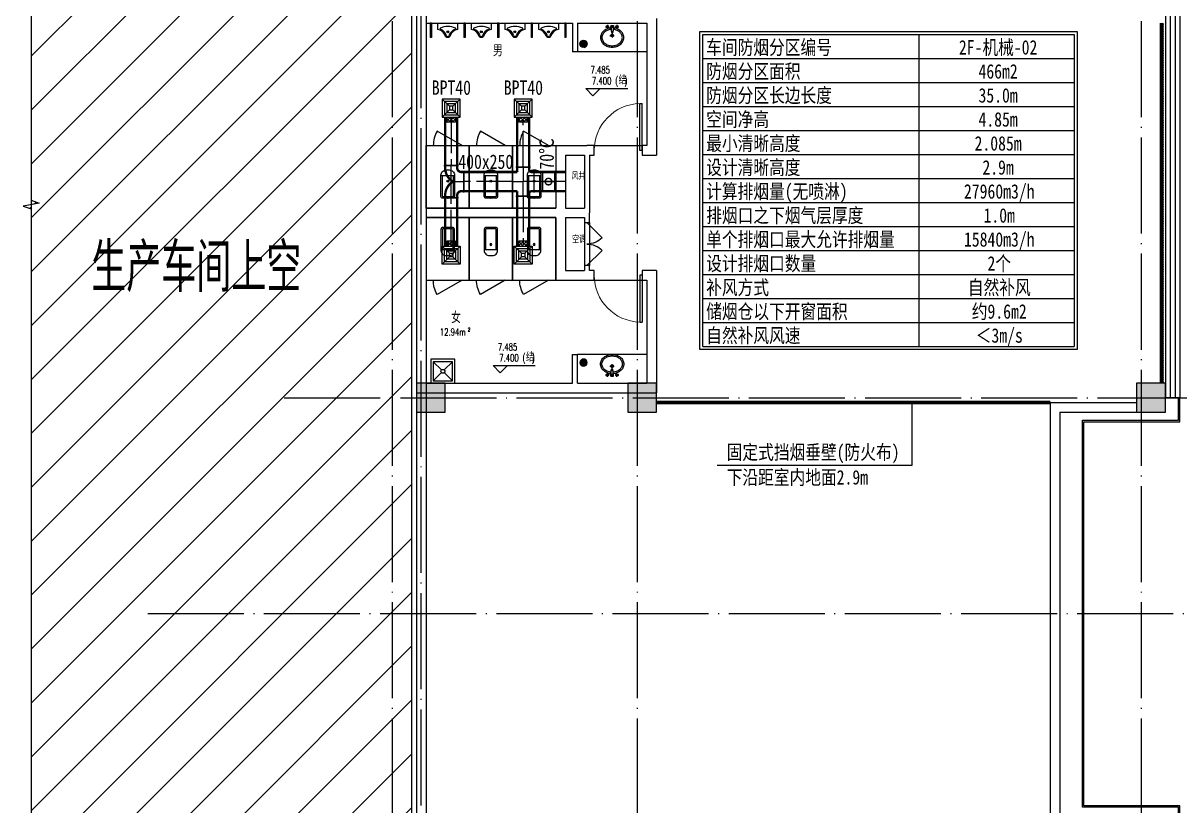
# Model space of a CAD drawing. Extents: x -555607 to 460190, y 498714 to 1664455.
# Drawn here: x -92148 to -68054, y 774720 to 791020 of the extents above; entities that cross this region are included whole.
import ezdxf
from ezdxf.enums import TextEntityAlignment as Align

# ---------------------------------------------------------------- set-up
doc = ezdxf.new("R2010")
doc.units = 0
doc.header["$LTSCALE"] = 1000
doc.header["$MEASUREMENT"] = 0
doc.linetypes.add('CENTER2', pattern=[1.125, 0.75, -0.125, 0.125, -0.125])
doc.linetypes.add('DOTE', pattern=[2.42, 2, -0.2, 0.02, -0.2])
for name, color, linetype in [('.', 251, 'Continuous'), ('A-AXIS-DOTE', 14, 'DOTE'), ('A-AXIS-SYMB', 3, 'Continuous'), ('A-CURTAIN', 134, 'Continuous'), ('A-HATCH-2', 251, 'Continuous'), ('A-HRAIL', 250, 'Continuous'), ('A-WC', 223, 'Continuous'), ('A-WINDOW', 8, 'Continuous'), ('A-防火门窗', 8, 'Continuous'), ('AS-COLN', 6, 'Continuous'), ('AS-WALL', 40, 'Continuous'), ('CURTWALL', 4, 'Continuous'), ('DUCT-暖通风中心线', 5, 'CENTER2'), ('DUCT-暖通风法兰', 2, 'Continuous'), ('DUCT-暖通风管', 7, 'Continuous'), ('DUCT-暖通风管端线', 2, 'Continuous'), ('PUB_HATCH', 8, 'Continuous'), ('PUB_TEXT', 7, 'Continuous'), ('建-房间', 7, 'Continuous'), ('建-标高', 3, 'Continuous'), ('建-门', 8, 'Continuous'), ('暖通', 7, 'Continuous'), ('灯具', 250, 'Continuous')]:
    doc.layers.add(name, color=color, linetype=linetype)
doc.styles.add('-黑体', font='simhei.ttf', dxfattribs={"width": 0.8})
doc.styles.add('A-AREA', font='SIMPLEX', dxfattribs={"bigfont": 'GBCBIG'})
doc.styles.add('A-STANDARD', font='SIMPLEX', dxfattribs={"bigfont": 'GBCBIG'})
doc.styles.get("Standard").update_dxf_attribs({"font": 'gbenor.shx', "bigfont": 'gbcbig.shx'})
doc.linetypes.add('字母', pattern='A,12.7,-5.08,["挡烟垂壁",Standard,S=2.54,R=0,X=-2.54,Y=-1.27],-5.08', length=22.86)

# ---------------------------------------------------------------- blocks, each defined once
blk = doc.blocks.new('99平面图例外参$0$$LinePat$圆环')
for points in [[(0, 150), (300, 150)], [(0, 0), (300, 0)], [(0, -150), (300, -150)]]:
    blk.add_lwpolyline(points)
at = {"color": 0}
blk.add_circle((150, 0), 150, dxfattribs=at)
blk = doc.blocks.new('A$C34D37DA4')
at = {"color": 250, "ltscale": 0.5}
for points in [[(-250, -108), (250, -108), (250, 392), (-250, 392)], [(-200, -58), (200, -58), (200, 342), (-200, 342)]]:
    blk.add_lwpolyline(points, close=True, dxfattribs=at)
for points in [[(-200, 342), (-28, 171)], [(28, 171), (200, 342)], [(-200, -58), (-28, 114)], [(28, 114), (200, -58)]]:
    blk.add_lwpolyline(points, dxfattribs=at)
blk.add_circle((0, 142), 40, dxfattribs=at)
blk = doc.blocks.new('10平面$0$A$C45A45C18')
at = {"color": 0}
for p, q in [((-117, -125), (-117, 75)), ((-107, 85), (322, 85)), ((322, -165), (322, 115)), ((950, -325, 0), (1250, 195, 0)), ((322, -135), (-107, -135))]:
    blk.add_line(p, q, dxfattribs=at)
at = {"color": 0, "elevation": 0}
blk.add_lwpolyline([(-350, 425), (950, 425), (950, -475), (-350, -475)], close=True, dxfattribs=at)
at = {"color": 0}
blk.add_lwpolyline([(-107, -165, -0.414214), (-147, -125), (-147, 75, -0.414214), (-107, 115), (332, 115, -0.414214), (442, 5), (442, -55, -0.414214), (332, -165)], format="xyb", close=True, dxfattribs=at)
blk.add_circle((211, -25), 20, dxfattribs=at)
for centre, radius, start, end in [((950, -325, 0), 600, 60, 90), ((-107, 75), 10, 90, 180), ((-107, -125), 10, 180, 270)]:
    blk.add_arc(centre, radius, start, end, dxfattribs=at)
for p in [(-147, -25), (211, -25)]:
    blk.add_point(p, dxfattribs=at)
blk = doc.blocks.new('10平面$0$$lvtry$00000224')
at = {"color": 0}
for p, q in [((-363, 0), (-363, -300)), ((-338, 0), (-363, 0)), ((-338, 0), (-338, -300)), ((337, 0), (337, -300)), ((362, 0), (337, 0)), ((362, 0), (362, -300)), ((-338, -300), (-363, -300)), ((362, -300), (337, -300))]:
    blk.add_line(p, q, dxfattribs=at)
at = {"color": 0, "elevation": 0}
blk.add_lwpolyline([(-205, -131), (-205, 0), (205, 0), (205, -131, 0.268068), (51, -263, -0.317765), (0, -300, -0.317765), (-51, -263, 0.268068)], format="xyb", close=True, dxfattribs=at)
at = {"color": 0}
blk.add_circle((0, -182, 0), 20, dxfattribs=at)
for centre, radius, start, end in [((-152, -115, 0), 10, 114.1084, 248.1394), ((5, -466, 0), 395, 66.6675, 114.1084), ((-243, -341, 0), 233, 19.2639, 68.1394), ((243, -341, 0), 233, 110.4941, 160.7361), ((158, -113, 0), 10, 290.4941, 66.6675), ((0, -256, 0), 24, 199.2639, 269.4998), ((0, -256, 0), 24, 270.5002, 340.7361)]:
    blk.add_arc(centre, radius, start, end, dxfattribs=at)
blk.add_point((0, -182, 0), dxfattribs=at)
blk = doc.blocks.new('345345345')
at = {"layer": 'A-WC'}
h = blk.add_hatch(dxfattribs=at)
h.set_pattern_fill('ANSI31', color=250, scale=20)
h.set_pattern_definition([(45, (0, 0), (-22.4506403, 22.4506403), [])])
edge = h.paths.add_edge_path()
edge.add_arc((84993, -2400003), 150, 0, 360)
at = {"layer": 'A-WC', "color": 250}
blk.add_circle((84993, -2400003), 150, dxfattribs=at)
blk = doc.blocks.new('$DorLib2D$00000001')
for p, q in [((0.45, 0.975), (0.5, 0.975)), ((0.45, 0), (0.45, 0.975)), ((0.5, 0), (0.5, 0.975)), ((0.5, 0), (0.45, 0))]:
    blk.add_line(p, q)
at = {"lineweight": 13}
blk.add_arc((0.475, 0), 0.975, 91.4693, 180, dxfattribs=at)
blk = doc.blocks.new('$DorLib2D$00000116')
at = {"color": 0}
for p, q in [((-0.5, 0), (-0.146, 0.354)), ((0.5, 0), (0.146, 0.354))]:
    blk.add_line(p, q, dxfattribs=at)
for centre, start, end in [((-0.5, 0), 0, 45), ((0.5, 0), 135, 180)]:
    blk.add_arc(centre, 0.5, start, end, dxfattribs=at)
blk = doc.blocks.new('A$C43B121A0')
at = {"layer": '.'}
h = blk.add_hatch(dxfattribs=at)
h.set_pattern_fill('ANSI37', scale=25)
h.set_pattern_definition([(45, (0, 0), (-28.0633, 28.0633), []), (135, (0, 0), (-28.0633, -28.0633), [])])
h.paths.add_polyline_path([(300, 80), (382, 80), (382, 220), (300, 220)])
at = {"layer": '灯具', "color": 7}
for p, q in [((120, 180), (0, 300)), ((180, 180), (300, 300)), ((300, 220), (382, 220)), ((382, 220), (382, 80)), ((0, 0), (120, 120)), ((300, 0), (180, 120)), ((300, 80), (382, 80))]:
    blk.add_line(p, q, dxfattribs=at)
for points in [[(0, 0), (300, 0), (300, 300), (0, 300)], [(40, 40), (260, 40), (260, 260), (40, 260)], [(80, 80), (220, 80), (220, 220), (80, 220)], [(120, 120), (180, 120), (180, 180), (120, 180)]]:
    blk.add_lwpolyline(points, close=True, dxfattribs=at)

msp = doc.modelspace()

# ---------------------------------------------------------------- hatches: boundary and pattern name
at = {"layer": 'A-HATCH-2'}
h = msp.add_hatch(dxfattribs=at)
h.set_pattern_fill('ANSI31', color=250, scale=500)
h.set_pattern_definition([(45, (0, 0), (-561.266, 561.266), [])])
h.paths.add_polyline_path([(-84054.2, 832520), (-91980, 832520), (-91980, 741120), (-84054.2, 741120)])
at = {"layer": 'A-WINDOW'}
h = msp.add_hatch(dxfattribs=at)
h.set_pattern_fill('ANSI31', color=256, scale=100)
h.set_pattern_definition([(45, (0, 0), (-112.253202, 112.253202), [])])
edge = h.paths.add_edge_path()
edge.add_line((-91980, 835400), (-91980, 787330))
edge.add_line((-91980, 787330), (-91812, 787268.9))
edge.add_line((-91812, 787268.9), (-92148, 787209.6))
edge.add_line((-92148, 787209.6), (-91980, 787150))
edge.add_line((-91980, 787150), (-91980, 739080))
at = {"layer": 'PUB_HATCH'}
for points in [[(-83954.2, 782920), (-83354.2, 782920), (-83354.2, 783520), (-83954.2, 783520)], [(-79554.2, 782920), (-78954.2, 782920), (-78954.2, 783520), (-79554.2, 783520)], [(-68954.2, 782920), (-68354.2, 782920), (-68354.2, 783520), (-68954.2, 783520)]]:
    msp.add_hatch(color=256, dxfattribs=at).paths.add_polyline_path(points)

# ---------------------------------------------------------------- linework, layer by layer
at = {"layer": 'A-AXIS-DOTE', "color": 250}
for p, q in [((-84454.2, 735820), (-84454.2, 841426.4)), ((-79354.2, 735820), (-79354.2, 841482.3)), ((-68854.2, 735820), (-68854.2, 841482.3)), ((-83854.2, 736010), (-83854.2, 841220)), ((-86710, 783220), (-62094.9, 783220)), ((-53671.4, 778720), (-89744.2, 778720))]:
    msp.add_line(p, q, dxfattribs=at)
at = {"layer": 'A-AXIS-SYMB', "color": 250}
msp.add_lwpolyline([(-91980, 835400), (-91980, 787330), (-91812, 787268.9), (-92148, 787209.6), (-91980, 787150), (-91980, 739080)], dxfattribs=at)
at = {"layer": 'A-CURTAIN', "color": 8}
for points in [[(-68084.2, 774220), (-68084.2, 774690), (-70084.2, 774690), (-70084.2, 782750), (-68084.2, 782750), (-68084.2, 783220)], [(-68054.2, 774220), (-68054.2, 774720), (-70054.2, 774720), (-70054.2, 782720), (-68054.2, 782720), (-68054.2, 783220)]]:
    msp.add_lwpolyline(points, dxfattribs=at)
at = {"layer": 'A-HATCH-2', "color": 250}
msp.add_lwpolyline([(-84054.2, 832520), (-91980, 832520), (-91980, 741120), (-84054.2, 741120)], close=True, dxfattribs=at)
at = {"layer": 'A-WC', "color": 250}
for p, q in [((-80015.7, 790946), (-79942.7, 790946)), ((-79979.2, 790982.5), (-79979.2, 790909.5)), ((-79924.2, 790765), (-79834.1, 790765)), ((-79904.2, 790972.4), (-79910.6, 790933.5)), ((-79910.6, 790933.5), (-79895.9, 790825.8)), ((-79904.2, 790972.4), (-79854.2, 790972.4)), ((-79904.2, 790972.4), (-79895.9, 790825.8)), ((-79903.1, 790952.7), (-79855.3, 790952.7)), ((-79896.4, 790835.9), (-79862, 790835.9)), ((-79895.9, 790825.8), (-79862.5, 790825.8)), ((-79879.2, 790810.1), (-79879.2, 790719.9)), ((-79854.2, 790972.4), (-79862.5, 790825.8)), ((-79847.7, 790933.5), (-79862.5, 790825.8)), ((-79854.2, 790972.4), (-79847.7, 790933.5)), ((-79815.7, 790946), (-79742.7, 790946)), ((-79779.2, 790982.5), (-79779.2, 790909.5)), ((-79154.2, 790420), (-80604.2, 790420)), ((-79154.2, 784120), (-80604.2, 784120)), ((-79924.2, 783875), (-79834.1, 783875)), ((-79910.6, 783706.5), (-79895.9, 783814.2)), ((-79904.2, 783667.6), (-79895.9, 783814.2)), ((-79896.4, 783804.1), (-79862, 783804.1)), ((-79895.9, 783814.2), (-79862.5, 783814.2)), ((-79879.2, 783829.9), (-79879.2, 783920.1)), ((-79854.2, 783667.6), (-79862.5, 783814.2)), ((-79847.7, 783706.5), (-79862.5, 783814.2)), ((-80015.7, 783694), (-79942.7, 783694)), ((-79979.2, 783657.5), (-79979.2, 783730.5)), ((-79904.2, 783667.6), (-79910.6, 783706.5)), ((-79904.2, 783667.6), (-79854.2, 783667.6)), ((-79903.1, 783687.3), (-79855.3, 783687.3)), ((-79854.2, 783667.6), (-79847.7, 783706.5)), ((-79815.7, 783694), (-79742.7, 783694)), ((-79779.2, 783657.5), (-79779.2, 783730.5))]:
    msp.add_line(p, q, dxfattribs=at)
for points in [[(-79908.6, 790918.5, 0.0550337), (-79972.1, 790905, 0.0888494), (-80048.4, 790863.6, 0.1049875), (-80103.3, 790796.8, 0.1201704), (-80122, 790720, 0.1201704), (-80103.3, 790643.2, 0.1049875), (-80048.4, 790576.4, 0.0888494), (-79972.1, 790535, 0.0800516), (-79879.2, 790520, 0.0800516)], [(-79904.5, 790888.8, 0.0560664), (-79962.6, 790876.6, 0.0888494), (-80029.7, 790840.2, 0.1049875), (-80076.6, 790783, 0.1201704), (-80092, 790720, 0.1201704), (-80076.6, 790657, 0.1049875), (-80029.7, 790599.8, 0.0888494), (-79962.6, 790563.4, 0.0800516), (-79879.2, 790550, 0.0800516)], [(-79879.2, 790520, 0.0800516), (-79786.3, 790535, 0.0888494), (-79710, 790576.4, 0.1049875), (-79655.1, 790643.2, 0.1201704), (-79636.4, 790720, 0.1201704), (-79655.1, 790796.8, 0.1049875), (-79710, 790863.6, 0.0888494), (-79786.3, 790905, 0.0550337), (-79849.8, 790918.5, 0.0800516)], [(-79879.2, 790550, 0.0800516), (-79795.7, 790563.4, 0.0888494), (-79728.7, 790599.8, 0.1049875), (-79681.7, 790657, 0.1201704), (-79666.4, 790720, 0.1201704), (-79681.7, 790783, 0.1049875), (-79728.7, 790840.2, 0.0888494), (-79795.7, 790876.6, 0.0560664), (-79853.9, 790888.8, 0.0800516)], [(-79908.6, 783721.5, -0.0550337), (-79972.1, 783735, -0.0888494), (-80048.4, 783776.4, -0.1049875), (-80103.3, 783843.2, -0.1201704), (-80122, 783920, -0.1201704), (-80103.3, 783996.8, -0.1049875), (-80048.4, 784063.6, -0.0888494), (-79972.1, 784105, -0.0800516), (-79879.2, 784120, -0.0800516)], [(-79904.5, 783751.2, -0.0560664), (-79962.6, 783763.4, -0.0888494), (-80029.7, 783799.8, -0.1049875), (-80076.6, 783857, -0.1201704), (-80092, 783920, -0.1201704), (-80076.6, 783983, -0.1049875), (-80029.7, 784040.2, -0.0888494), (-79962.6, 784076.6, -0.0800516), (-79879.2, 784090, -0.0800516)], [(-79879.2, 784120, -0.0800516), (-79786.3, 784105, -0.0888494), (-79710, 784063.6, -0.1049875), (-79655.1, 783996.8, -0.1201704), (-79636.4, 783920, -0.1201704), (-79655.1, 783843.2, -0.1049875), (-79710, 783776.4, -0.0888494), (-79786.3, 783735, -0.0550337), (-79849.8, 783721.5, -0.0800516)], [(-79879.2, 784090, -0.0800516), (-79795.7, 784076.6, -0.0888494), (-79728.7, 784040.2, -0.1049875), (-79681.7, 783983, -0.1201704), (-79666.4, 783920, -0.1201704), (-79681.7, 783857, -0.1049875), (-79728.7, 783799.8, -0.0888494), (-79795.7, 783763.4, -0.0560664), (-79853.9, 783751.2, -0.0800516)]]:
    msp.add_lwpolyline(points, format="xyb", dxfattribs=at)
for centre, radius in [((-79979.2, 790946), 25), ((-79979.2, 790946), 15), ((-79879.2, 790765), 30), ((-79879.2, 790765), 20), ((-79779.2, 790946), 25), ((-79779.2, 790946), 15), ((-79879.2, 783875), 30), ((-79879.2, 783875), 20), ((-79979.2, 783694), 25), ((-79979.2, 783694), 15), ((-79779.2, 783694), 25), ((-79779.2, 783694), 15)]:
    msp.add_circle(centre, radius, dxfattribs=at)
for centre, start, end in [((-79880.4, 790945.3), 80.52523, 279.47477), ((-79878, 790945.3), 260.52523, 99.47477), ((-79880.4, 783694.7), 80.52523, 279.47477), ((-79878, 783694.7), 260.52523, 99.47477)]:
    msp.add_arc(centre, 7.19, start, end, dxfattribs=at)
at = {"layer": 'A-防火门窗', "color": 8}
for p, q in [((-80454.2, 786870), (-80454.2, 785970)), ((-80354.2, 786870), (-80354.2, 785970))]:
    msp.add_line(p, q, dxfattribs=at)
at = {"layer": 'AS-COLN', "color": 3}
for p, q in [((-83354.2, 783520), (-83954.2, 783520)), ((-83954.2, 783520), (-83954.2, 782920)), ((-83354.2, 782920), (-83354.2, 783520)), ((-78954.2, 783520), (-79554.2, 783520)), ((-79554.2, 783520), (-79554.2, 782920)), ((-78954.2, 782920), (-78954.2, 783520)), ((-68354.2, 783520), (-68954.2, 783520)), ((-68954.2, 783520), (-68954.2, 782920)), ((-68354.2, 782920), (-68354.2, 783520)), ((-83954.2, 782920), (-83354.2, 782920)), ((-79554.2, 782920), (-78954.2, 782920)), ((-68954.2, 782920), (-68354.2, 782920))]:
    msp.add_line(p, q, dxfattribs=at)
at = {"layer": 'AS-WALL'}
for p, q in [((-83954.2, 792520), (-83954.2, 774020)), ((-83754.2, 792420), (-83754.2, 774120)), ((-83954.2, 791220), (-83954.2, 787070)), ((-83754.2, 791020), (-80704.2, 791020)), ((-83754.2, 791020), (-83754.2, 787170)), ((-80704.2, 791020), (-80704.2, 790420)), ((-80604.2, 791020), (-80604.2, 790420)), ((-80604.2, 791020), (-79154.2, 791020)), ((-79154.2, 791020), (-79154.2, 791020)), ((-79154.2, 791020), (-79154.2, 788470)), ((-78954.2, 791120), (-78954.2, 790920)), ((-78954.2, 790920), (-78954.2, 790920)), ((-78954.2, 790920), (-78954.2, 788270)), ((-80604.2, 790420), (-80704.2, 790420)), ((-81054.2, 788470), (-81054.2, 787170)), ((-81054.2, 788470), (-80404.2, 788470)), ((-80254.2, 788470), (-80404.2, 788470)), ((-80254.2, 788270), (-80254.2, 788470)), ((-79154.2, 788470), (-79254.2, 788470)), ((-79254.2, 788470), (-79254.2, 788270)), ((-80854.2, 788270), (-80854.2, 787170)), ((-80854.2, 788270), (-80454.2, 788270)), ((-80454.2, 788270), (-80454.2, 787170)), ((-80354.2, 788270), (-80254.2, 788270)), ((-80354.2, 788270), (-80354.2, 787070)), ((-79254.2, 788270), (-78954.2, 788270)), ((-83754.2, 787170), (-81054.2, 787170)), ((-80854.2, 787170), (-80454.2, 787170)), ((-83954.2, 787070), (-83954.2, 783320)), ((-83754.2, 786970), (-81054.2, 786970)), ((-83754.2, 786970), (-83754.2, 783520)), ((-81054.2, 786970), (-81054.2, 785670)), ((-80854.2, 786970), (-80454.2, 786970)), ((-80854.2, 786970), (-80854.2, 785870)), ((-80454.2, 786970), (-80454.2, 786870)), ((-80354.2, 786870), (-80354.2, 787070)), ((-80454.2, 786870), (-80354.2, 786870)), ((-80354.2, 785970), (-80454.2, 785970)), ((-80454.2, 785970), (-80454.2, 785870)), ((-80354.2, 785870), (-80354.2, 785970)), ((-80854.2, 785870), (-80454.2, 785870)), ((-80254.2, 785870), (-80354.2, 785870)), ((-80254.2, 785670), (-80254.2, 785870)), ((-78954.2, 785870), (-79254.2, 785870)), ((-79254.2, 785870), (-79254.2, 785670)), ((-78954.2, 785870), (-78954.2, 783320)), ((-81054.2, 785670), (-80404.2, 785670)), ((-80404.2, 785670), (-80254.2, 785670)), ((-79254.2, 785670), (-79154.2, 785670)), ((-79154.2, 785670), (-79154.2, 783520)), ((-80704.2, 783520), (-80704.2, 784120)), ((-80704.2, 784120), (-80604.2, 784120)), ((-80604.2, 783520), (-80604.2, 784120)), ((-83954.2, 783320), (-80654.2, 783320)), ((-83754.2, 783520), (-80704.2, 783520)), ((-80654.2, 783320), (-78954.2, 783320)), ((-80604.2, 783520), (-79154.2, 783520)), ((-70754.2, 783120), (-70754.2, 774320)), ((-70754.2, 783120), (-68954.2, 783120)), ((-68954.2, 783120), (-68954.2, 782920)), ((-70554.2, 782920), (-70554.2, 774520)), ((-70554.2, 782920), (-68954.2, 782920))]:
    msp.add_line(p, q, dxfattribs=at)
at = {"layer": 'CURTWALL', "color": 8}
for p, q in [((-68354.2, 818320), (-68354.2, 783220)), ((-68254.2, 818320), (-68254.2, 783220)), ((-68154.2, 818320), (-68154.2, 783220)), ((-68054.2, 818320), (-68054.2, 783220)), ((-68054.2, 783220), (-68354.2, 783220))]:
    msp.add_line(p, q, dxfattribs=at)
at = {"layer": 'DUCT-暖通风中心线'}
for p, q in [((-83232.5, 789061.1), (-83232.5, 788057.7)), ((-81732.5, 788020.2), (-81732.5, 789061.1)), ((-83232.5, 787720), (-83232.5, 788057.5)), ((-81732.5, 788020), (-81732.5, 787970)), ((-81732.5, 787970), (-81732.5, 787720)), ((-83232.5, 787382.5), (-83232.5, 787720)), ((-83232.5, 787720), (-82970, 787720)), ((-81957.7, 787720), (-82969.8, 787720)), ((-81957.5, 787720), (-81907.5, 787720)), ((-81907.5, 787720), (-81732.5, 787720)), ((-81557.5, 787720), (-81732.5, 787720)), ((-81732.5, 787470), (-81732.5, 787720)), ((-81507.5, 787720), (-81557.5, 787720)), ((-80854.2, 787720), (-81507.3, 787720)), ((-81732.5, 787420), (-81732.5, 787470)), ((-81732.5, 787419.8), (-81732.5, 786378.9)), ((-83232.5, 786378.9), (-83232.5, 787382.3))]:
    msp.add_line(p, q, dxfattribs=at)
at = {"layer": 'DUCT-暖通风法兰'}
for p, q in [((-83382.5, 788057.6), (-83082.5, 788057.6)), ((-82969.9, 787495), (-82969.9, 787945)), ((-81957.6, 787495), (-81957.6, 787945)), ((-81582.5, 788020.1), (-81882.5, 788020.1)), ((-81507.4, 787945), (-81507.4, 787495)), ((-81882.5, 787419.9), (-81582.5, 787419.9)), ((-83082.5, 787382.4), (-83382.5, 787382.4))]:
    msp.add_line(p, q, dxfattribs=at)
at = {"layer": 'DUCT-暖通风管', "const_width": 50}
for points in [[(-83357.5, 789061.1), (-83357.5, 788057.7)], [(-83107.5, 788057.7), (-83107.5, 789061.1)], [(-81857.5, 789061.1), (-81857.5, 788020.2)], [(-81607.5, 788020.2), (-81607.5, 789061.1)], [(-83357.5, 788057.5), (-83357.5, 788007.5)], [(-83107.5, 788007.5), (-83107.5, 788057.5)], [(-82970, 787920), (-83020, 787920)], [(-81957.7, 787920), (-82969.8, 787920)], [(-81957.5, 787920), (-81907.5, 787920)], [(-81907.5, 787920), (-81853.4, 787920)], [(-81857.5, 787970), (-81857.5, 788020)], [(-81607.5, 788020), (-81607.5, 787970)], [(-81557.5, 787920), (-81507.5, 787920)], [(-80854.2, 787920), (-81507.3, 787920)], [(-83357.5, 787432.5), (-83357.5, 787382.5)], [(-83357.5, 787382.3), (-83357.5, 786378.9)], [(-83107.5, 787382.5), (-83107.5, 787432.5)], [(-83107.5, 786378.9), (-83107.5, 787382.3)], [(-83020, 787520), (-82970, 787520)], [(-82969.8, 787520), (-81957.7, 787520)], [(-81907.5, 787520), (-81957.5, 787520)], [(-81853.4, 787520), (-81907.5, 787520)], [(-81857.5, 787420), (-81857.5, 787470)], [(-81857.5, 787419.8), (-81857.5, 786378.9)], [(-81607.5, 787470), (-81607.5, 787420)], [(-81607.5, 786378.9), (-81607.5, 787419.8)], [(-81507.5, 787520), (-81557.5, 787520)], [(-81507.3, 787520), (-80854.2, 787520)]]:
    msp.add_lwpolyline(points, dxfattribs=at)
for points in [[(-83357.5, 788007.5, 0.2605441), (-83196.8, 787720)], [(-81607.5, 787970, 0.4142136), (-81557.5, 787920)], [(-83196.8, 787720, 0.2605441), (-83357.5, 787432.5)], [(-81557.5, 787520, 0.4142136), (-81607.5, 787470)]]:
    msp.add_lwpolyline(points, format="xyb", dxfattribs=at)
at = {"layer": 'DUCT-暖通风管', "extrusion": (0, 0, -1), "const_width": 50}
for points in [[(83020, 787920, 0.4142136), (83107.5, 788007.5)], [(81853.4, 787920, 0.0418865), (81857.5, 787970)], [(83107.5, 787432.5, 0.4142136), (83020, 787520)], [(81857.5, 787470, 0.0418865), (81853.4, 787520)]]:
    msp.add_lwpolyline(points, format="xyb", dxfattribs=at)
at = {"layer": 'DUCT-暖通风管端线'}
for p, q in [((-83357.5, 788057.7), (-83107.5, 788057.7)), ((-83107.5, 788057.5), (-83357.5, 788057.5)), ((-82970, 787520), (-82970, 787920)), ((-82969.8, 787920), (-82969.8, 787520)), ((-81957.7, 787520), (-81957.7, 787920)), ((-81957.5, 787920), (-81957.5, 787520)), ((-81857.5, 788020.2), (-81607.5, 788020.2)), ((-81857.5, 788020), (-81607.5, 788020)), ((-81507.5, 787920), (-81507.5, 787520)), ((-81507.3, 787920), (-81507.3, 787520)), ((-81607.5, 787420), (-81857.5, 787420)), ((-81607.5, 787419.8), (-81857.5, 787419.8)), ((-83357.5, 787382.5), (-83107.5, 787382.5)), ((-83107.5, 787382.3), (-83357.5, 787382.3))]:
    msp.add_line(p, q, dxfattribs=at)
at = {"layer": '建-标高', "color": 8}
for p, q in [((-80279.4, 789508.7), (-80429.4, 789658.7)), ((-80429.4, 789658.7), (-79549.4, 789658.7)), ((-80279.4, 789508.7), (-80129.4, 789658.7)), ((-82209.4, 783738.7), (-82359.4, 783888.7)), ((-82359.4, 783888.7), (-81479.4, 783888.7)), ((-82209.4, 783738.7), (-82059.4, 783888.7))]:
    msp.add_line(p, q, dxfattribs=at)
at = {"layer": '建-门'}
for p, q in [((-80254.2, 788470), (-79254.2, 788470)), ((-80254.2, 785670), (-79254.2, 785670))]:
    msp.add_line(p, q, dxfattribs=at)
at = {"layer": '暖通'}
for p, q in [((-73493.1, 790784.1), (-73493.1, 784284.1)), ((-77993.1, 790284.1), (-70252.8, 790284.1)), ((-77993.1, 789784.1), (-70252.8, 789784.1)), ((-77993.1, 789284.1), (-70252.8, 789284.1)), ((-77993.1, 788784.1), (-70252.8, 788784.1)), ((-77993.1, 788284.1), (-70252.8, 788284.1)), ((-81330, 787920), (-81330, 787520)), ((-81330, 787920), (-81330, 787520)), ((-81080, 787920), (-81080, 787520)), ((-81080, 787920), (-81080, 787520)), ((-77993.1, 787784.1), (-70252.8, 787784.1)), ((-77993.1, 787284.1), (-70252.8, 787284.1)), ((-77993.1, 786784.1), (-70252.8, 786784.1)), ((-77993.1, 786284.1), (-70252.8, 786284.1)), ((-77993.1, 785784.1), (-70252.8, 785784.1)), ((-77993.1, 785284.1), (-70252.8, 785284.1)), ((-77993.1, 784784.1), (-70252.8, 784784.1)), ((-77993.1, 784284.1), (-70252.8, 784284.1)), ((-77993.1, 784284.1), (-70252.8, 784284.1))]:
    msp.add_line(p, q, dxfattribs=at)
at = {"layer": '暖通', "color": 7}
for p, q in [((-73626.7, 781812), (-73626.7, 783120)), ((-77691.1, 781812), (-73626.7, 781812))]:
    msp.add_line(p, q, dxfattribs=at)
at = {"layer": '暖通'}
msp.add_lwpolyline([(-70192.8, 784224.1), (-78053.1, 784224.1), (-78053.1, 790844.1), (-70192.8, 790844.1)], close=True, dxfattribs=at)
msp.add_lwpolyline([(-77993.1, 784284.1), (-77993.1, 790784.1), (-70252.8, 790784.1), (-70252.8, 784284.1)], dxfattribs=at)
at = {"layer": '暖通', "const_width": 30}
msp.add_lwpolyline([(-81330, 787720), (-81080, 787720)], dxfattribs=at)
msp.add_lwpolyline([(-81330, 787720), (-81080, 787720)], dxfattribs=at)
msp.add_lwpolyline([(-81205, 787788.2, 1), (-81205, 787651.8, 1)], format="xyb", close=True, dxfattribs=at)
msp.add_lwpolyline([(-81205, 787788.2, 1), (-81205, 787651.8, 1)], format="xyb", close=True, dxfattribs=at)
at = {"layer": '暖通', "color": 2, "linetype": '字母', "ltscale": 0.05, "const_width": 80}
msp.add_lwpolyline([(-70754.2, 783120), (-78954.2, 783120)], dxfattribs=at)

# ---------------------------------------------------------------- block references
at = {"layer": 'A-CURTAIN', "color": 250, "zscale": 0.4999999999999999}
for p, xscale, yscale, rotation in [((294006.5, 1931455.1), 0.4999999999999999, 0.4999999999999999, 339.7997433646614), ((294006.5, -356915.1), -0.4999999999999994, 0.4999999999999994, 200.2002566353386)]:
    msp.add_blockref('345345345', p, dxfattribs=dict(at, xscale=xscale, yscale=yscale, rotation=rotation))
at = {"layer": 'A-HRAIL', "color": 250, "xscale": 0.1666666667404804, "yscale": 0.1666666667404804, "zscale": 0.1666666667404804, "rotation": 89.99999999971723}
for p in [(-68429.2, 790970), (-68429.2, 790920), (-68429.2, 790870), (-68429.2, 790820), (-68429.2, 790770), (-68429.2, 790720), (-68429.2, 790670), (-68429.2, 790620), (-68429.2, 790570), (-68429.2, 790520), (-68429.2, 790470), (-68429.2, 790420), (-68429.2, 790370), (-68429.2, 790320), (-68429.2, 790270), (-68429.2, 790220), (-68429.2, 790170), (-68429.2, 790120), (-68429.2, 790070), (-68429.2, 790020), (-68429.2, 789970), (-68429.2, 789920), (-68429.2, 789870), (-68429.2, 789820), (-68429.2, 789770), (-68429.2, 789720), (-68429.2, 789670), (-68429.2, 789620), (-68429.2, 789570), (-68429.2, 789520), (-68429.2, 789470), (-68429.2, 789420), (-68429.2, 789370), (-68429.2, 789320), (-68429.2, 789270), (-68429.2, 789220), (-68429.2, 789170), (-68429.2, 789120), (-68429.2, 789070), (-68429.2, 789020), (-68429.2, 788970), (-68429.2, 788920), (-68429.2, 788870), (-68429.2, 788820), (-68429.2, 788770), (-68429.2, 788720), (-68429.2, 788670), (-68429.2, 788620), (-68429.2, 788570), (-68429.2, 788520), (-68429.2, 788470), (-68429.2, 788420), (-68429.2, 788370), (-68429.2, 788320), (-68429.2, 788270), (-68429.2, 788220), (-68429.2, 788170), (-68429.2, 788120), (-68429.2, 788070), (-68429.2, 788020), (-68429.2, 787970), (-68429.2, 787920), (-68429.2, 787870), (-68429.2, 787820), (-68429.2, 787770), (-68429.2, 787720), (-68429.2, 787670), (-68429.2, 787620), (-68429.2, 787570), (-68429.2, 787520), (-68429.2, 787470), (-68429.2, 787420), (-68429.2, 787370), (-68429.2, 787320), (-68429.2, 787270), (-68429.2, 787220), (-68429.2, 787170), (-68429.2, 787120), (-68429.2, 787070), (-68429.2, 787020), (-68429.2, 786970), (-68429.2, 786920), (-68429.2, 786870), (-68429.2, 786820), (-68429.2, 786770), (-68429.2, 786720), (-68429.2, 786670), (-68429.2, 786620), (-68429.2, 786570), (-68429.2, 786520), (-68429.2, 786470), (-68429.2, 786420), (-68429.2, 786370), (-68429.2, 786320), (-68429.2, 786270), (-68429.2, 786220), (-68429.2, 786170), (-68429.2, 786120), (-68429.2, 786070), (-68429.2, 786020), (-68429.2, 785970), (-68429.2, 785920), (-68429.2, 785870), (-68429.2, 785820), (-68429.2, 785770), (-68429.2, 785720), (-68429.2, 785670), (-68429.2, 785620), (-68429.2, 785570), (-68429.2, 785520), (-68429.2, 785470), (-68429.2, 785420), (-68429.2, 785370), (-68429.2, 785320), (-68429.2, 785270), (-68429.2, 785220), (-68429.2, 785170), (-68429.2, 785120), (-68429.2, 785070), (-68429.2, 785020), (-68429.2, 784970), (-68429.2, 784920), (-68429.2, 784870), (-68429.2, 784820), (-68429.2, 784770), (-68429.2, 784720), (-68429.2, 784670), (-68429.2, 784620), (-68429.2, 784570), (-68429.2, 784520), (-68429.2, 784470), (-68429.2, 784420), (-68429.2, 784370), (-68429.2, 784320), (-68429.2, 784270), (-68429.2, 784220), (-68429.2, 784170), (-68429.2, 784120), (-68429.2, 784070), (-68429.2, 784020), (-68429.2, 783970), (-68429.2, 783920), (-68429.2, 783870), (-68429.2, 783820), (-68429.2, 783770), (-68429.2, 783720), (-68429.2, 783670), (-68429.2, 783620), (-68429.2, 783570), (-68429.2, 783520)]:
    msp.add_blockref('99平面图例外参$0$$LinePat$圆环', p, dxfattribs=at)
at = {"layer": 'A-WC', "color": 250}
for name, p in [('10平面$0$$lvtry$00000224', (-83304.2, 791020)), ('10平面$0$$lvtry$00000224', (-82604.2, 791020)), ('10平面$0$$lvtry$00000224', (-81904.2, 791020)), ('10平面$0$$lvtry$00000224', (-81204.2, 791020)), ('A$C34D37DA4', (-83404.2, 783627.7))]:
    msp.add_blockref(name, p, dxfattribs=at)
at = {"layer": 'A-WC', "color": 250, "rotation": 90.00000039933391}
for p in [(-83329.2, 787520.1, 0), (-82429.2, 787520.1, 0), (-81529.2, 787520.1, 0)]:
    msp.add_blockref('10平面$0$A$C45A45C18', p, dxfattribs=at)
at = {"layer": 'A-WC', "color": 250, "xscale": -1, "rotation": 89.9999996253716}
for p in [(-83329.2, 786619.9, 0), (-82429.2, 786619.9, 0), (-81529.2, 786619.9, 0)]:
    msp.add_blockref('10平面$0$A$C45A45C18', p, dxfattribs=at)
at = {"layer": 'A-防火门窗', "color": 8, "xscale": -900, "yscale": 900, "zscale": 100, "rotation": 269.9999999605117}
msp.add_blockref('$DorLib2D$00000116', (-80404.2, 786420), dxfattribs=at)
at = {"layer": '建-门', "xscale": 1000, "yscale": 1000, "zscale": 199.9999999999999, "rotation": 359.9999998238549}
msp.add_blockref('$DorLib2D$00000001', (-79754.2, 788370), dxfattribs=at)
at = {"layer": '建-门', "xscale": 1000, "yscale": -1000, "zscale": 199.9999999999999}
msp.add_blockref('$DorLib2D$00000001', (-79754.2, 785770), dxfattribs=at)
at = {"layer": '暖通', "color": 29, "yscale": 1.25987400021404, "zscale": 1.25987400021404, "rotation": 270}
for p, xscale in [((-83421.5, 789439, -5000), 1.25987400021404), ((-81921.5, 789439, -5000), 1.25987400021404), ((-83421.5, 786001, -5000), -1.25987400021404), ((-81921.5, 786001, -5000), -1.25987400021404)]:
    msp.add_blockref('A$C43B121A0', p, dxfattribs=dict(at, xscale=xscale))

# ---------------------------------------------------------------- texts
at = {"layer": 'A-防火门窗', "color": 8, "style": 'A-AREA'}
for s, p in [('风井', (-80725.3, 787760)), ('空调', (-80713.4, 786440))]:
    msp.add_text(s, height=144.68, dxfattribs=at).set_placement(p)
at = {"layer": 'PUB_TEXT', "color": 8}
msp.add_text('生产车间上空', height=1012.77, dxfattribs=at).set_placement((-90729, 785424.4))
at = {"layer": '建-房间', "color": 8, "style": 'A-AREA'}
for s, p in [('男', (-82362.5, 790330)), ('女', (-83231.8, 784770))]:
    msp.add_text(s, height=241.1, dxfattribs=at).set_placement(p)
at = {"layer": '建-房间', "color": 8, "style": 'A-AREA', "width": 0.705882}
for s, height, p in [('12.94m', 148.75, (-83467.5, 784514.1)), ('2', 74.4, (-82887.5, 784601.6))]:
    msp.add_text(s, height=height, dxfattribs=at).set_placement(p)
at = {"layer": '建-标高', "color": 8, "style": 'A-STANDARD', "width": 0.705882}
for s, height, p in [('7.485', 148.75, (-80330.3, 789972.5)), ('7.400', 148.75, (-80300.3, 789745)), ('(', 148.8, (-79815.3, 789745)), (')', 148.8, (-79622.4, 789745)), ('7.485', 148.75, (-82260.3, 784202.5)), ('7.400', 148.75, (-82230.3, 783975)), ('(', 148.8, (-81745.3, 783975)), (')', 148.8, (-81552.4, 783975))]:
    msp.add_text(s, height=height, dxfattribs=at).set_placement(p)
at = {"layer": '建-标高', "color": 8, "style": 'A-STANDARD'}
for p in [(-79745.3, 789745), (-81675.3, 783975)]:
    msp.add_text('结', height=168.8, dxfattribs=at).set_placement(p)
at = {"layer": '暖通', "style": '-黑体', "width": 0.8}
for s, p in [('车间防烟分区编号', (-77920.5, 790365.9)), ('防烟分区面积', (-77920.5, 789865.9)), ('防烟分区长边长度', (-77920.5, 789365.9)), ('空间净高', (-77920.5, 788865.9)), ('最小清晰高度', (-77920.5, 788365.9)), ('设计清晰高度', (-77920.5, 787865.9)), ('计算排烟量(无喷淋)', (-77920.5, 787365.9)), ('排烟口之下烟气层厚度', (-77920.5, 786865.9)), ('单个排烟口最大允许排烟量', (-77920.5, 786365.9)), ('设计排烟口数量', (-77920.5, 785866)), ('补风方式', (-77920.5, 785366)), ('储烟仓以下开窗面积', (-77920.5, 784866)), ('自然补风风速', (-77920.5, 784366)), ('固定式挡烟垂壁(防火布)', (-77493.7, 781935.9, 5000)), ('下沿距室内地面2.9m', (-77493.7, 781412.2, 5000))]:
    msp.add_text(s, height=300, dxfattribs=at).set_placement(p)
for s, p in [('2F-机械-02', (-71840.2, 790365.9)), ('466m2', (-71840.2, 789865.9)), ('35.0m', (-71840.2, 789365.9)), ('4.85m', (-71840.2, 788865.9)), ('2.085m', (-71840.2, 788365.9)), ('2.9m', (-71840.2, 787865.9)), ('27960m3/h', (-71816.5, 787365.9)), ('1.0m', (-71816.5, 786865.9)), ('15840m3/h', (-71816.5, 786365.9)), ('2个', (-71816.5, 785866)), ('自然补风', (-71816.5, 785366))]:
    msp.add_text(s, height=300, dxfattribs=at).set_placement(p, align=Align.CENTER)
for s, rotation, p in [('BPT40', 360, (-83635.6, 789527.3, -5000)), ('BPT40', 360, (-82135.6, 789527.3, -5000)), ('70℃', 90, (-81093.6, 787970.9)), ('400x250', 360, (-83083.3, 787984.1, -5000))]:
    msp.add_text(s, height=300, rotation=rotation, dxfattribs=at).set_placement(p)
at = {"layer": '暖通', "color": 6, "style": '-黑体', "width": 0.8}
for s, p in [('约9.6m2', (-71816.5, 784866)), ('＜3m/s', (-71816.5, 784366))]:
    msp.add_text(s, height=300, dxfattribs=at).set_placement(p, align=Align.CENTER)

doc.saveas('drawing.dxf')
